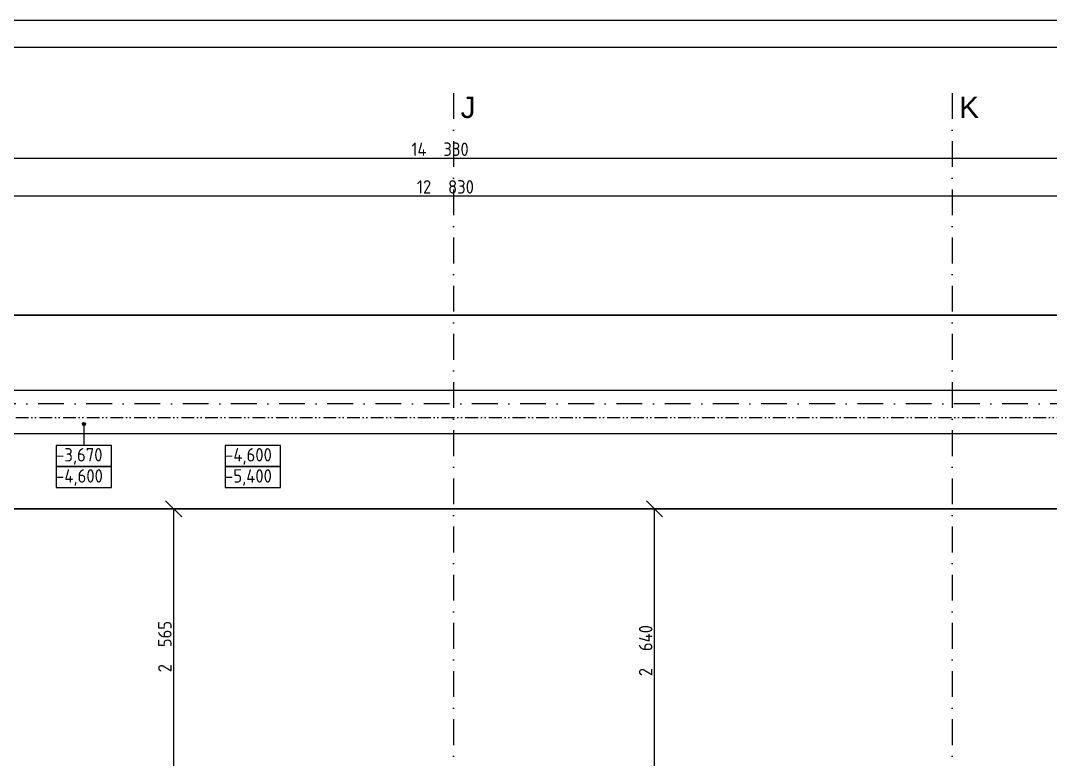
# Model space of a CAD drawing. Extents: x 4511820 to 5180432, y -1526536 to -944957.
# Drawn here: x 5138808 to 5148382, y -1443450 to -1436577 of the extents above; entities that cross this region are included whole.
import ezdxf

# ---------------------------------------------------------------- set-up
doc = ezdxf.new("R2010")
doc.units = 0
doc.header["$MEASUREMENT"] = 0
doc.linetypes.add('ACAD_ISO12W100', pattern=[22, 12, -3, 0.5, -3, 0.5, -3])
doc.linetypes.add('BODKOCIARKOVANA_3', pattern=[5.6, 3, -1.3, 0, -1.3])
doc.layers.get('0').update_dxf_attribs({"linetype": 'CONTINUOUS'})
doc.layers.get('Defpoints').update_dxf_attribs({"color": 61, "linetype": 'CONTINUOUS'})
for name, color, linetype in [('KÓTY', 4, 'CONTINUOUS'), ('MÚRY', 1, 'CONTINUOUS'), ('osi', 253, 'CONTINUOUS'), ('TENKÁ', 7, 'CONTINUOUS')]:
    doc.layers.add(name, color=color, linetype=linetype)
doc.styles.add('styl1', font='arial.ttf')
doc.styles.add('STYLE1', font='isocp.shx')
doc.dimstyles.new('STANDARD-50', dxfattribs={"dimtxt": 125, "dimasz": 150, "dimexe": 10, "dimexo": 200, "dimgap": 20, "dimtad": 1, "dimdsep": 46, "dimlunit": 6, "dimtxsty": 'STYLE1', "dimblk1": 'OBLIQUE', "dimblk2": 'OBLIQUE', "dimsah": 1, "dimcen": 2.5, "dimse1": 1, "dimse2": 1, "dimadec": 0, "dimazin": 0, "dimtfac": 1, "dimtmove": 1, "dimatfit": 3, "dimldrblk": 'OBLIQUE', "dimfxl": 1, "dimtolj": 1, "dimtzin": 0, "dimarcsym": 0})

# ---------------------------------------------------------------- blocks, each defined once
blk = doc.blocks.new('_OBLIQUE')
at = {"color": 0, "linetype": 'ByBlock'}
blk.add_line((-0.5, -0.5), (0.5, 0.5), dxfattribs=at)
blk = doc.blocks.new('*D37854')
at = {"layer": 'Defpoints', "color": 0}
for p in [(5149872.5, -1437856.5), (5135542.5, -1439318), (5149872.5, -1439318)]:
    blk.add_point(p, dxfattribs=at)
at = {"layer": 'KÓTY', "color": 0, "lineweight": -2}
blk.add_line((5135542.5, -1437856.5), (5149872.5, -1437856.5), dxfattribs=at)
at = {"layer": 'KÓTY', "color": 0, "linetype": 'ByBlock', "lineweight": -2, "xscale": 150, "yscale": 150, "zscale": 150, "rotation": 180}
blk.add_blockref('_OBLIQUE', (5135542.5, -1437856.5), dxfattribs=at)
at = {"layer": 'KÓTY', "color": 0, "linetype": 'ByBlock', "lineweight": -2, "xscale": 150, "yscale": 150, "zscale": 150}
blk.add_blockref('_OBLIQUE', (5149872.5, -1437856.5), dxfattribs=at)
at = {"layer": 'KÓTY', "color": 0, "insert": (5142707.5, -1437774), "char_height": 125, "attachment_point": 5, "style": 'STYLE1'}
blk.add_mtext('\\A1;14ﾠ330', dxfattribs=at)
blk = doc.blocks.new('*D38057')
at = {"layer": 'Defpoints', "color": 0}
for p in [(5140231.5, -1441118), (5141732.5, -1441118), (5141732.5, -1443683)]:
    blk.add_point(p, dxfattribs=at)
at = {"layer": 'KÓTY', "color": 0, "lineweight": -2}
blk.add_line((5140231.5, -1443683), (5140231.5, -1441118), dxfattribs=at)
at = {"layer": 'KÓTY', "color": 0, "linetype": 'ByBlock', "lineweight": -2, "xscale": 150, "yscale": 150, "zscale": 150}
for p, rotation in [((5140231.5, -1441118), 90), ((5140231.5, -1443683), 270)]:
    blk.add_blockref('_OBLIQUE', p, dxfattribs=dict(at, rotation=rotation))
at = {"layer": 'KÓTY', "color": 0, "insert": (5140149, -1442400.5), "char_height": 125, "attachment_point": 5, "rotation": 90, "style": 'STYLE1'}
blk.add_mtext('\\A1;2ﾠ565', dxfattribs=at)
blk = doc.blocks.new('*D38076')
at = {"layer": 'Defpoints', "color": 0}
for p in [(5144701.5, -1441118), (5145882.5, -1441118), (5145882.5, -1443758)]:
    blk.add_point(p, dxfattribs=at)
at = {"layer": 'KÓTY', "color": 0, "lineweight": -2}
blk.add_line((5144701.5, -1443758), (5144701.5, -1441118), dxfattribs=at)
at = {"layer": 'KÓTY', "color": 0, "linetype": 'ByBlock', "lineweight": -2, "xscale": 150, "yscale": 150, "zscale": 150}
for p, rotation in [((5144701.5, -1441118), 90), ((5144701.5, -1443758), 270)]:
    blk.add_blockref('_OBLIQUE', p, dxfattribs=dict(at, rotation=rotation))
at = {"layer": 'KÓTY', "color": 0, "insert": (5144619, -1442438), "char_height": 125, "attachment_point": 5, "rotation": 90, "style": 'STYLE1'}
blk.add_mtext('\\A1;2ﾠ640', dxfattribs=at)
blk = doc.blocks.new('*D39501')
at = {"layer": 'Defpoints', "color": 0}
for p in [(5149172.5, -1438206.5), (5136342.5, -1440018), (5149172.5, -1440018)]:
    blk.add_point(p, dxfattribs=at)
at = {"layer": 'KÓTY', "color": 0, "lineweight": -2}
blk.add_line((5136342.5, -1438206.5), (5149172.5, -1438206.5), dxfattribs=at)
at = {"layer": 'KÓTY', "color": 0, "linetype": 'ByBlock', "lineweight": -2, "xscale": 150, "yscale": 150, "zscale": 150, "rotation": 180}
blk.add_blockref('_OBLIQUE', (5136342.5, -1438206.5), dxfattribs=at)
at = {"layer": 'KÓTY', "color": 0, "linetype": 'ByBlock', "lineweight": -2, "xscale": 150, "yscale": 150, "zscale": 150}
blk.add_blockref('_OBLIQUE', (5149172.5, -1438206.5), dxfattribs=at)
at = {"layer": 'KÓTY', "color": 0, "insert": (5142757.5, -1438124), "char_height": 125, "attachment_point": 5, "style": 'STYLE1'}
blk.add_mtext('\\A1;12ﾠ830', dxfattribs=at)

msp = doc.modelspace()

# ---------------------------------------------------------------- hatches: boundary and pattern name
at = {"layer": 'KÓTY', "ltscale": 0.25}
msp.add_hatch(color=256, dxfattribs=at).paths.add_polyline_path([(5139381.954, -1440329.368, -1), (5139411.954, -1440329.368, -1)])

# ---------------------------------------------------------------- linework, layer by layer
at = {"layer": 'KÓTY'}
msp.add_line((5139396.954, -1440329.368), (5139396.954, -1440528.552), dxfattribs=at)
at = {"layer": 'KÓTY', "ltscale": 0.25}
msp.add_circle((5139396.954, -1440329.368), 15, dxfattribs=at)
at = {"layer": 'MÚRY', "linetype": 'Continuous', "lineweight": 30}
for p, q in [((5135542.5, -1439318), (5149872.5, -1439318)), ((5136742.5, -1441118), (5149122.5, -1441118))]:
    msp.add_line(p, q, dxfattribs=at)
at = {"layer": 'osi', "linetype": 'BODKOCIARKOVANA_3', "ltscale": 80}
for p, q in [((5142832.5, -1437250.906), (5142832.5, -1469178.809)), ((5147467.5, -1437250.906), (5147467.5, -1469178.809)), ((5158927.164, -1440143), (5092648, -1440143))]:
    msp.add_line(p, q, dxfattribs=at)
at = {"layer": 'TENKÁ', "color": 7}
for p, q in [((5169932, -1436577.046), (5092166.96, -1436577.046)), ((5169682, -1436827.046), (5092416.96, -1436827.046))]:
    msp.add_line(p, q, dxfattribs=at)
at = {"layer": 'TENKÁ', "linetype": 'Continuous', "lineweight": 25}
for p, q in [((5153922.5, -1440018), (5135942.5, -1440018)), ((5136342.5, -1440418), (5149322.5, -1440418))]:
    msp.add_line(p, q, dxfattribs=at)
at = {"layer": 'TENKÁ', "color": 40, "linetype": 'ACAD_ISO12W100', "ltscale": 10}
msp.add_line((5136342.5, -1440268), (5149172.5, -1440268), dxfattribs=at)
at = {"layer": 'TENKÁ', "ltscale": 0.25}
for points in [[(5139654.27, -1440724.802), (5139654.27, -1440528.552), (5139139.638, -1440528.552), (5139139.638, -1440724.802)], [(5141225.086, -1440724.802), (5141225.086, -1440528.552), (5140710.454, -1440528.552), (5140710.454, -1440724.802)], [(5139654.27, -1440921.052), (5139654.27, -1440724.802), (5139139.638, -1440724.802), (5139139.638, -1440921.052)], [(5141225.086, -1440921.052), (5141225.086, -1440724.802), (5140710.454, -1440724.802), (5140710.454, -1440921.052)]]:
    msp.add_lwpolyline(points, close=True, dxfattribs=at)

# ---------------------------------------------------------------- texts
for s, height, style, p in [('J', 200, 'styl1', (5142898.054, -1437483.288)), ('K', 200, 'styl1', (5147533.054, -1437483.288)), ('-3,670', 125, 'STYLE1', (5139138.527, -1440678.753)), ('-4,600', 125, 'STYLE1', (5140709.343, -1440678.753)), ('-4,600', 125, 'STYLE1', (5139138.527, -1440875.003)), ('-5,400', 125, 'STYLE1', (5140709.343, -1440875.003))]:
    msp.add_text(s, height=height, dxfattribs=dict(at, style=style)).set_placement(p)

# ---------------------------------------------------------------- dimensions: what is measured, and where the dimension line sits
at = {"layer": 'KÓTY'}
for base, p1, p2, picture, middle in [((5149872.5, -1437856.5), (5135542.5, -1439318), (5149872.5, -1439318), '*D37854', (5142707.5, -1437773.957)), ((5149172.5, -1438206.5), (5136342.5, -1440018), (5149172.5, -1440018), '*D39501', (5142757.5, -1438123.957))]:
    dim = msp.add_linear_dim(base=base, p1=p1, p2=p2, dimstyle='STANDARD-50', override={"dimtxsty": 'STYLE1', "dimldrblk": 'OBLIQUE'}, dxfattribs=at)
    dim.commit()
    dim.dimension.update_dxf_attribs({"geometry": picture, "text_midpoint": middle})
for base, p1, p2, picture, middle in [((5140231.5, -1441118), (5141732.5, -1443683), (5141732.5, -1441118), '*D38057', (5140148.957, -1442400.5)), ((5144701.5, -1441118), (5145882.5, -1443758), (5145882.5, -1441118), '*D38076', (5144618.957, -1442438))]:
    dim = msp.add_linear_dim(base=base, p1=p1, p2=p2, angle=90, dimstyle='STANDARD-50', override={"dimtxsty": 'STYLE1', "dimldrblk": 'OBLIQUE'}, dxfattribs=at)
    dim.commit()
    dim.dimension.update_dxf_attribs({"geometry": picture, "text_midpoint": middle})

doc.saveas('drawing.dxf')
